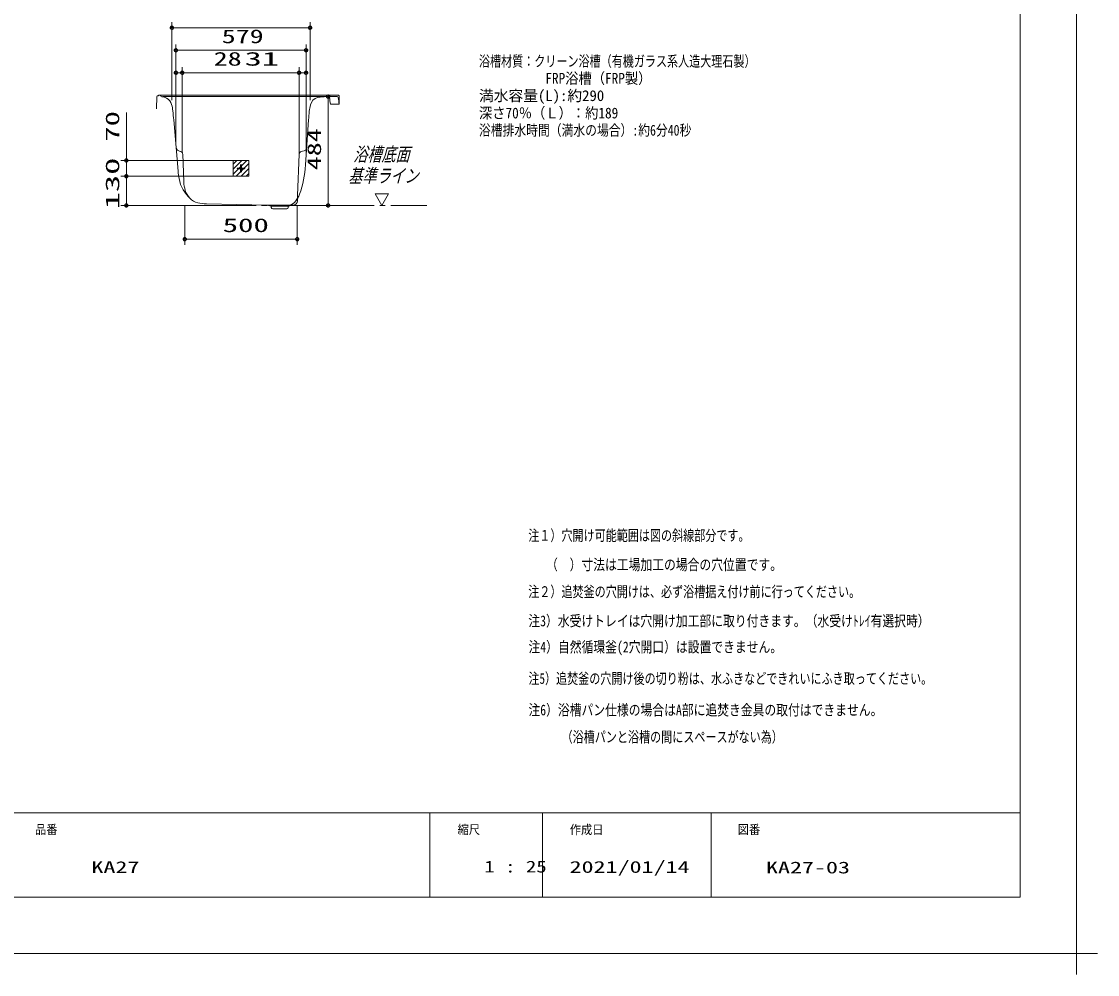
# Model space of a CAD drawing. Units: millimetres on the paper, scale 1:25. Extents: x -305 to 305, y -152 to 152.
# Drawn here: x -68.7 to 122.7, y -152.2 to 17.2 of the extents above; entities that cross this region are included whole.
import ezdxf
from ezdxf.enums import TextEntityAlignment as Align

# ---------------------------------------------------------------- set-up
doc = ezdxf.new("R2010")
doc.units = ezdxf.units.MM
doc.linetypes.add('LONG_CHAIN', pattern=[21, 18, -1, 1, -1])
doc.linetypes.add('LONG_DOUBLE_CHAIN', pattern=[21.8, 18, -1, 0.6, -0.6, 0.6, -1])
for name, color, linetype, lineweight in [('0-1_S1', 7, 'Continuous', 9), ('0-2_0', 7, 'Continuous', 9), ('0-3_1図面枠', 7, 'Continuous', 9), ('0-4_図面枠', 3, 'Continuous', 9), ('0-5_DEFPOINTS', 7, 'Continuous', 9)]:
    doc.layers.add(name, color=color, linetype=linetype, lineweight=lineweight)
doc.styles.add('ＭＳ ゴシック', font='')
doc.styles.get('ＭＳ ゴシック').set_extended_font_data('MS Gothic')

# ---------------------------------------------------------------- blocks, each defined once
blk = doc.blocks.new('_DOTSMALL')
at = {"layer": '0-2_0'}
for p, q in [((0.0746, 0.1), (-0.0746, 0.1)), ((0.1223, -0.0248), (-0.1223, -0.0248))]:
    blk.add_line(p, q, dxfattribs=at)
for points in [[(0.125, 0), (0.124, 0.0157), (0.1211, 0.0311), (0.1162, 0.046), (0.1095, 0.0602), (0.1011, 0.0735), (0.0911, 0.0856), (0.0797, 0.0963), (0.067, 0.1055), (0.0532, 0.1131), (0.0386, 0.1189), (0.0234, 0.1228), (0.0078, 0.1248), (-0.0078, 0.1248), (-0.0234, 0.1228), (-0.0386, 0.1189), (-0.0532, 0.1131), (-0.067, 0.1055), (-0.0797, 0.0963), (-0.0911, 0.0856), (-0.1011, 0.0735), (-0.1095, 0.0602), (-0.1162, 0.046), (-0.1211, 0.0311), (-0.124, 0.0157), (-0.125, 0), (0, 0)], [(-0.125, 0), (-0.124, -0.0157), (-0.1211, -0.0311), (-0.1162, -0.046), (-0.1095, -0.0602), (-0.1011, -0.0735), (-0.0911, -0.0856), (-0.0797, -0.0963), (-0.067, -0.1055), (-0.0532, -0.1131), (-0.0386, -0.1189), (-0.0234, -0.1228), (-0.0078, -0.1248), (0.0078, -0.1248), (0.0234, -0.1228), (0.0386, -0.1189), (0.0532, -0.1131), (0.067, -0.1055), (0.0797, -0.0963), (0.0911, -0.0856), (0.1011, -0.0735), (0.1095, -0.0602), (0.1162, -0.046), (0.1211, -0.0311), (0.124, -0.0157), (0.125, 0), (0, 0)]]:
    blk.add_lwpolyline(points, close=True, dxfattribs=at)
blk = doc.blocks.new('TRI')
at = {"layer": '0-2_0'}
blk.add_lwpolyline([(0.5, 0.866), (0, 0), (1, 0)], close=True, dxfattribs=at)
blk = doc.blocks.new('グループ-6')
at = {"layer": '0-3_1図面枠'}
for p, q in [((4200, -2895), (4200, -3045)), ((4275, -2970), (4125, -2970))]:
    blk.add_line(p, q, dxfattribs=at)

msp = doc.modelspace()

# ---------------------------------------------------------------- linework, layer by layer
at = {"layer": '0-1_S1'}
for p, q in [((-41.934, 3.223), (-41.934, 17.114)), ((-41.934, 16.114), (-17.334, 16.114)), ((-17.334, 3.223), (-17.334, 17.114)), ((-41.214, -4.846), (-41.214, 13.114)), ((-41.214, 12.114), (-18.054, 12.114)), ((-18.054, -4.286), (-18.054, 13.114)), ((-41.214, 4.114), (-41.214, 9.114)), ((-41.214, 8.114), (-40.094, 8.114)), ((-40.094, -6.047), (-40.094, 9.114)), ((-40.094, 8.114), (-29.221, 8.114)), ((-19.294, 8.114), (-29.998, 8.114)), ((-19.294, -6.373), (-19.294, 9.114)), ((-19.294, 8.114), (-18.054, 8.114)), ((-18.054, -6.78), (-18.054, 9.114)), ((-44.654, 1.714), (-44.597, 3.878)), ((-44.437, 4.034), (-44.359, 4.034)), ((-44.279, 4.114), (-44.087, 4.114)), ((-44.087, 4.114), (-12.267, 4.114)), ((-43.539, 3.874), (-12.52, 3.874)), ((-15.534, 3.784), (-14.092, 3.873)), ((-12.52, 3.874), (-15.134, 3.874)), ((-14.134, -15.486), (-14.134, 3.874)), ((-12.174, 2.514), (-12.187, 4.034)), ((-13.734, 2.514), (-12.174, 2.514)), ((-50.029, -7.486), (-50.029, 1.025)), ((-40.833, -9.406), (-41.601, -0.286)), ((-18.158, -8.286), (-17.607, -0.286)), ((-31.034, -7.486), (-51.029, -7.486)), ((-50.029, -10.286), (-50.029, -7.486)), ((-40.437, -5.865), (-40.408, -5.866)), ((-40.004, -6.373), (-39.804, -11.292)), ((-31.034, -8.136), (-30.384, -7.486)), ((-31.034, -9.034), (-29.486, -7.486)), ((-31.034, -9.932), (-28.588, -7.486)), ((-19.264, -6.373), (-19.562, -13.715)), ((-18.86, -5.866), (-18.695, -5.858)), ((-30.49, -10.286), (-28.234, -8.03)), ((-30.234, -8.846), (-30.279, -8.846)), ((-29.034, -8.846), (-30.234, -8.846)), ((-29.574, -8.386), (-29.694, -8.386)), ((-29.574, -8.586), (-29.694, -8.586)), ((-29.574, -8.786), (-29.694, -8.786)), ((-29.574, -8.986), (-29.694, -8.986)), ((-29.574, -9.186), (-29.694, -9.186)), ((-29.574, -9.386), (-29.694, -9.386)), ((-29.592, -10.286), (-28.234, -8.928)), ((-28.989, -8.846), (-29.034, -8.846)), ((-31.034, -10.286), (-51.029, -10.286)), ((-50.029, -9.806), (-50.029, -12.126)), ((-50.029, -15.486), (-50.029, -10.286)), ((-28.694, -10.286), (-28.234, -9.826)), ((-24.956, -15.442), (-35.788, -15.225)), ((-19.588, -14.356), (-19.601, -14.672)), ((-44.961, -15.486), (-51.029, -15.486)), ((-39.634, -15.486), (-39.634, -22.486)), ((-20.534, -15.442), (-24.934, -15.442)), ((-24.346, -15.585), (-24.913, -15.448)), ((-24.259, -15.606), (-21.209, -15.606)), ((-24.248, -15.821), (-24.254, -15.696)), ((-24.248, -15.821), (-24.254, -15.696)), ((-23.968, -16.086), (-21.5, -16.086)), ((-21.22, -15.821), (-21.214, -15.696)), ((-21.22, -15.821), (-21.214, -15.696)), ((-21.122, -15.585), (-20.534, -15.442)), ((-20.534, -15.442), (-20.384, -15.439)), ((-19.634, -15.486), (-19.634, -22.486)), ((-8.011, -15.486), (-15.134, -15.486)), ((-19.634, -21.486), (-39.634, -21.486))]:
    msp.add_line(p, q, dxfattribs=at)
at = {"layer": '0-1_S1', "linetype": 'LONG_DOUBLE_CHAIN'}
for p, q in [((-31.034, -7.486), (-28.234, -7.486)), ((-31.034, -10.286), (-31.034, -7.486)), ((-28.234, -10.286), (-28.234, -7.486)), ((-31.034, -10.286), (-28.234, -10.286))]:
    msp.add_line(p, q, dxfattribs=at)
at = {"layer": '0-1_S1', "linetype": 'LONG_CHAIN'}
msp.add_line((-44.961, -15.486), (3.421, -15.486), dxfattribs=at)
at = {"layer": '0-1_S1'}
for points in [[(-28.234, -7.486), (-28.234, -10.286), (-31.034, -10.286), (-31.034, -7.486)], [(-30.234, -8.826), (-30.242, -8.827), (-30.249, -8.828), (-30.256, -8.831), (-30.263, -8.834), (-30.269, -8.838), (-30.275, -8.843), (-30.28, -8.848), (-30.285, -8.854), (-30.288, -8.861), (-30.291, -8.868), (-30.293, -8.875), (-30.294, -8.883), (-30.294, -8.89), (-30.293, -8.898), (-30.291, -8.905), (-30.288, -8.912), (-30.285, -8.919), (-30.28, -8.925), (-30.275, -8.93), (-30.269, -8.935), (-30.263, -8.939), (-30.256, -8.942), (-30.249, -8.944), (-30.242, -8.946), (-30.234, -8.946), (-30.234, -8.886)], [(-30.234, -8.946), (-29.034, -8.946), (-29.034, -8.826), (-30.234, -8.826)], [(-29.574, -8.286), (-29.574, -8.279), (-29.576, -8.271), (-29.578, -8.264), (-29.581, -8.257), (-29.585, -8.251), (-29.59, -8.245), (-29.596, -8.24), (-29.602, -8.236), (-29.608, -8.232), (-29.615, -8.229), (-29.623, -8.227), (-29.63, -8.226), (-29.638, -8.226), (-29.645, -8.227), (-29.653, -8.229), (-29.66, -8.232), (-29.666, -8.236), (-29.672, -8.24), (-29.678, -8.245), (-29.683, -8.251), (-29.687, -8.257), (-29.69, -8.264), (-29.692, -8.271), (-29.694, -8.279), (-29.694, -8.286), (-29.634, -8.286)], [(-29.694, -8.286), (-29.694, -9.486), (-29.574, -9.486), (-29.574, -8.286)], [(-29.634, -9.486), (-29.694, -9.486), (-29.694, -9.494), (-29.692, -9.501), (-29.69, -9.508), (-29.687, -9.515), (-29.683, -9.522), (-29.678, -9.527), (-29.672, -9.533), (-29.666, -9.537), (-29.66, -9.541), (-29.653, -9.543), (-29.645, -9.545), (-29.638, -9.546), (-29.63, -9.546), (-29.623, -9.545), (-29.615, -9.543), (-29.608, -9.541), (-29.602, -9.537), (-29.596, -9.533), (-29.59, -9.527), (-29.585, -9.522), (-29.581, -9.515), (-29.578, -9.508), (-29.576, -9.501), (-29.574, -9.494), (-29.574, -9.486)], [(-29.034, -8.886), (-29.034, -8.946), (-29.026, -8.946), (-29.019, -8.944), (-29.012, -8.942), (-29.005, -8.939), (-28.999, -8.935), (-28.993, -8.93), (-28.988, -8.925), (-28.983, -8.919), (-28.98, -8.912), (-28.977, -8.905), (-28.975, -8.898), (-28.974, -8.89), (-28.974, -8.883), (-28.975, -8.875), (-28.977, -8.868), (-28.98, -8.861), (-28.983, -8.854), (-28.988, -8.848), (-28.993, -8.843), (-28.999, -8.838), (-29.005, -8.834), (-29.012, -8.831), (-29.019, -8.828), (-29.026, -8.827), (-29.034, -8.826)]]:
    msp.add_lwpolyline(points, close=True, dxfattribs=at)
for centre, radius, start, end in [((-44.437, 3.874), 0.16, 90, 178.49897), ((-44.359, 4.074), 0.04, 270, 0), ((-44.279, 4.074), 0.04, 90, 180), ((-44.087, 3.914), 0.2, 21.26139, 90), ((-43.715, 4.059), 0.2, 201.26139, 264.12861), ((-43.981, 1.472), 2.4, 63.26541, 84.12861), ((-14.08, 3.674), 0.2, 7.78511, 93.52392), ((-12.52, 3.674), 0.2, 7.78511, 90), ((-12.267, 4.034), 0.08, 0.5, 90), ((-43.711, 2.008), 1.8, 14.65552, 63.26541), ((-49.709, 0.44), 8, 6.35944, 14.65552), ((-9.514, 0.52), 8, 166.49576, 174.56016), ((-15.543, 1.968), 1.8, 105.11624, 166.49576), ((-15.386, 1.389), 2.4, 93.52392, 105.11624), ((-63.817, -3.126), 50.4, 6.42513, 7.78511), ((-62.257, -3.126), 50.4, 6.42513, 7.78511), ((-101.389, -5.32), 60, 4.81267, 6.35944), ((42.251, -4.409), 60, 174.56016, 176.0599), ((-40.395, -5.066), 0.8, 184.81267, 267), ((-18.737, -5.059), 0.8, 273, 356.0599), ((-40.429, -6.266), 0.4, 20.52164, 87), ((-40.804, -6.406), 0.8, 2.32677, 20.52164), ((-18.464, -6.406), 0.8, 159.47836, 177.67323), ((-18.839, -6.266), 0.4, 93, 159.47836), ((-28.078, -8.332), 12.8, 184.81267, 190.69313), ((-38.11, -6.912), 20, 340.78828, 356.0599), ((-34.367, -9.52), 6.4, 190.69313, 228.56301), ((-33.41, -11.032), 6.4, 182.32677, 196.08013), ((-36.485, -11.919), 3.2, 196.08013, 255.07511), ((-35.66, -8.827), 6.4, 255.07511, 268.85424), ((-21.361, -13.642), 1.8, 270, 357.67323), ((-20.4, -14.64), 0.8, 271.14576, 357.67323), ((-19.188, -14.372), 0.4, 150.06854, 177.67323), ((-23.002, -12.177), 4, 330.06854, 340.78828), ((-24.96, -15.642), 0.2, 76.34082, 88.85424), ((-24.374, -15.702), 0.12, 3, 76.34082), ((-23.968, -15.806), 0.28, 183, 270), ((-21.5, -15.806), 0.28, 270, 357), ((-21.094, -15.702), 0.12, 103.65918, 177)]:
    msp.add_arc(centre, radius, start, end, dxfattribs=at)
at = {"layer": '0-1_S1', "linetype": 'LONG_DOUBLE_CHAIN'}
msp.add_arc((-23.002, -12.177), 4, 318.23693, 330.06854, dxfattribs=at)
at = {"layer": '0-2_0'}
for p, q in [((3.983, -123.498), (3.983, -138.498)), ((23.983, -123.498), (23.983, -138.498)), ((53.983, -123.498), (53.983, -138.498))]:
    msp.add_line(p, q, dxfattribs=at)
at = {"layer": '0-4_図面枠'}
msp.add_line((-291.017, -123.498), (108.983, -123.498), dxfattribs=at)
msp.add_lwpolyline([(-291.017, -138.498), (108.983, -138.498), (108.983, 138.502), (-291.017, 138.502)], close=True, dxfattribs=at)
at = {"layer": '0-5_DEFPOINTS'}
for q in [(118.983, 148.502), (-301.017, -148.498)]:
    msp.add_line((118.983, -148.498), q, dxfattribs=at)

# ---------------------------------------------------------------- block references
at = {"layer": '0-1_S1'}
for name, p, xscale, yscale, rotation in [('_DOTSMALL', (-41.934, 16.114), 2.32, 2.32, 180), ('_DOTSMALL', (-41.214, 12.114), 2.32, 2.32, 180), ('_DOTSMALL', (-40.094, 8.114), 2.32, 2.32, 180), ('_DOTSMALL', (-18.054, 8.114), 2.32, 2.32, 180), ('_DOTSMALL', (-14.134, 3.874), 2.32, 2.32, 90), ('_DOTSMALL', (-50.029, -7.486), 2.32, 2.32, 90), ('_DOTSMALL', (-50.029, -10.286), 2.32, 2.32, 90), ('_DOTSMALL', (-50.029, -10.286), 2.32, 2.32, 270), ('TRI', (-4.565, -15.486), 2.4, 2.4, 60), ('_DOTSMALL', (-50.029, -15.486), 2.32, 2.32, 270), ('_DOTSMALL', (-14.134, -15.486), 2.32, 2.32, 270), ('_DOTSMALL', (-39.634, -21.486), 2.32, 2.32, 180)]:
    msp.add_blockref(name, p, dxfattribs=dict(at, xscale=xscale, yscale=yscale, rotation=rotation))
at = {"layer": '0-1_S1', "xscale": 2.32, "yscale": 2.32}
for p in [(-17.334, 16.114), (-18.054, 12.114), (-41.214, 8.114), (-19.294, 8.114), (-19.634, -21.486)]:
    msp.add_blockref('_DOTSMALL', p, dxfattribs=at)
at = {"layer": '0-3_1図面枠', "xscale": 0.05, "yscale": 0.05}
msp.add_blockref('グループ-6', (-91.017, 0.002), dxfattribs=at)

# ---------------------------------------------------------------- texts
at = {"layer": '0-1_S1', "style": 'ＭＳ ゴシック'}
for s, height, width, p in [('579', 2.441, 1.5, (-33.068, 12.644)), ('28', 2.441, 1.5, (-34.496, 8.644)), ('31', 2.441, 1.85, (-28.998, 8.644)), ('浴槽材質：クリーン浴槽（有機ガラス系人造大理石製）', 1.924, 0.75, (12.697, 8.632)), ('\u3000\u3000\u3000\u3000\u3000FRP浴槽（FRP製）', 1.924, 0.9, (12.697, 5.589)), ('深さ70％（Ｌ）：約189', 1.924, 0.9, (12.697, -0.584)), ('浴槽排水時間（満水の場合）:約6分40秒', 1.924, 0.8, (12.697, -3.639)), ('500', 2.441, 1.65, (-32.894, -20.956)), ('注１）穴開け可能範囲は図の斜線部分です。', 1.924, 0.75, (21.467, -75.705)), ('   （\u3000）寸法は工場加工の場合の穴位置です。', 1.924, 0.8, (21.486, -80.905)), ('注２）追焚釜の穴開けは、必ず浴槽据え付け前に行ってください。', 1.924, 0.75, (21.467, -85.705)), ('注3）水受けトレイは穴開け加工部に取り付きます。（水受けﾄﾚｲ有選択時）', 1.924, 0.8, (21.481, -90.905)), ('注4）自然循環釜(2穴開口）は設置できません。', 1.924, 0.8, (21.505, -95.544)), ('注5）追焚釜の穴開け後の切り粉は、水ふきなどできれいにふき取ってください。', 1.924, 0.75, (21.497, -101.144)), ('注6）浴槽パン仕様の場合はA部に追焚き金具の取付はできません。', 1.924, 0.8, (21.498, -106.744)), ('\u3000\u3000\u3000（浴槽パンと浴槽の間にスペースがない為）', 1.924, 0.75, (21.495, -111.544))]:
    msp.add_text(s, height=height, dxfattribs=dict(at, width=width)).set_placement(p, align=Align.BOTTOM_LEFT)
msp.add_text('満水容量(L):約290', height=1.924, dxfattribs=at).set_placement((12.697, 2.503), align=Align.BOTTOM_LEFT)
for s, width, p in [('70', 1.65, (-50.559, -4.166)), ('484', 1.5, (-14.664, -9.228)), ('130', 1.85, (-50.559, -16.188))]:
    msp.add_text(s, height=2.441, rotation=90, dxfattribs=dict(at, width=width)).set_placement(p, align=Align.BOTTOM_LEFT)
at = {"layer": '0-1_S1', "style": 'ＭＳ ゴシック', "oblique": 15, "width": 0.75}
for s, p in [('浴槽底面', (-9.634, -8.335)), ('基準ライン', (-10.549, -12.158))]:
    msp.add_text(s, height=2.441, dxfattribs=at).set_placement(p, align=Align.BOTTOM_LEFT)
at = {"layer": '0-3_1図面枠', "style": 'ＭＳ ゴシック'}
for s, height, width, p in [('品番', 1.628, 0.9, (-66.276, -127.759)), ('縮尺', 1.628, 0.9, (8.896, -127.769)), ('作成日', 1.628, 0.9, (28.857, -127.788)), ('図番', 1.628, 0.9, (58.732, -127.759)), ('1 : 25', 2.092, 1.3, (13.65, -134.738)), ('2021/01/14', 2.092, 1.5, (28.822, -134.801)), ('KA27', 2.092, 1.5, (-56.239, -134.835)), ('KA27-03', 2.092, 1.5, (63.761, -134.899))]:
    msp.add_text(s, height=height, dxfattribs=dict(at, width=width)).set_placement(p, align=Align.BOTTOM_LEFT)

doc.saveas('drawing.dxf')
